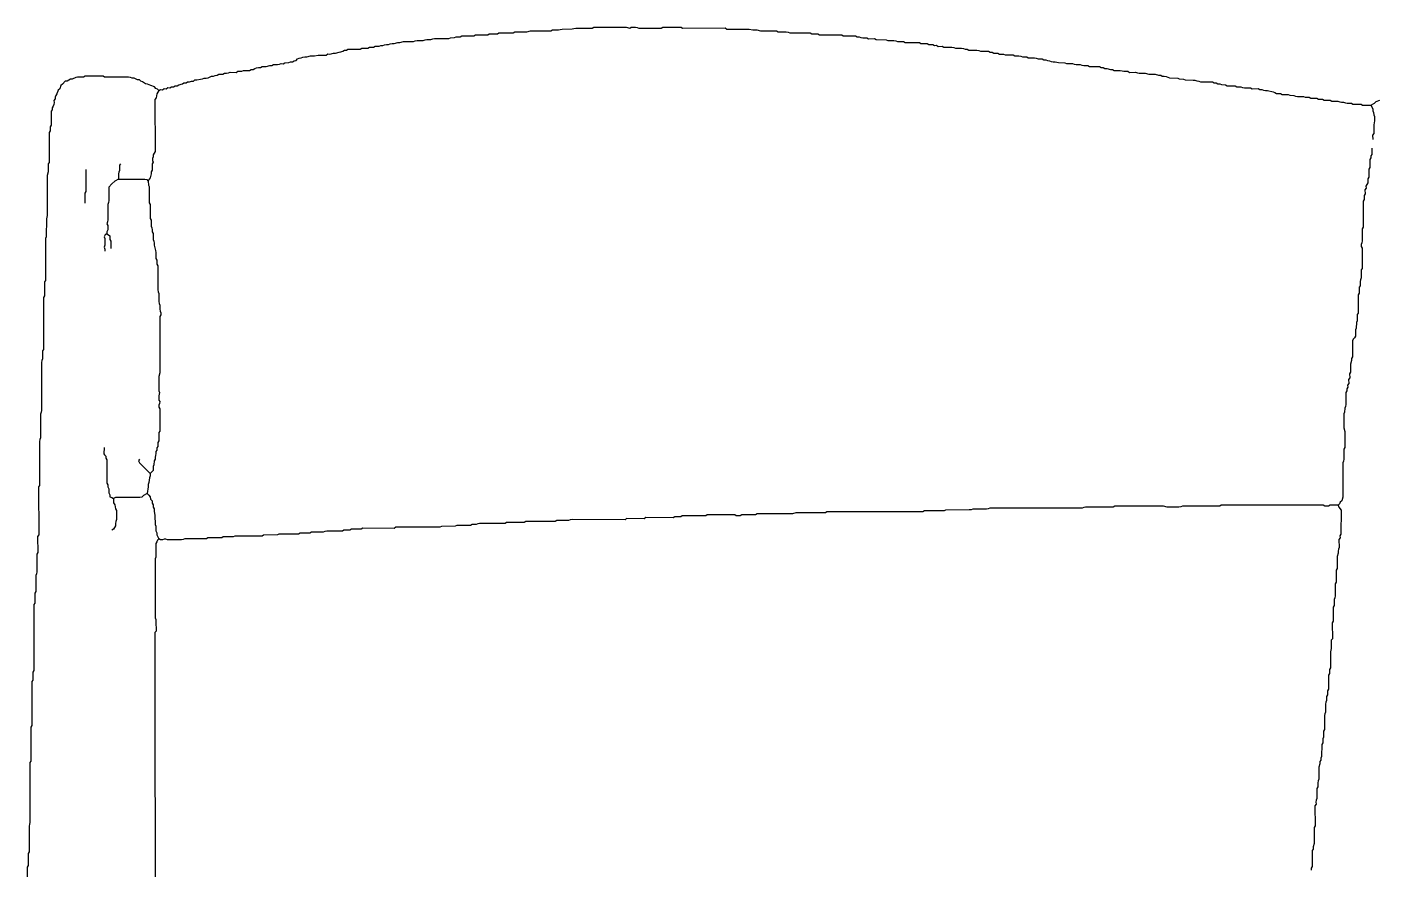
# Model space of a CAD drawing. Header units: metres. Extents: x 428 to 1567, y 158 to 1776.
# Drawn here: x 455 to 1158, y 1338 to 1776 of the extents above; entities that cross this region are included whole.
import ezdxf

# ---------------------------------------------------------------- set-up
doc = ezdxf.new("R2010")
doc.units = ezdxf.units.M

msp = doc.modelspace()

# ---------------------------------------------------------------- linework, layer by layer
at = {"layer": 'IA_HED'}
for points in [[(523.5, 1743), (524.34, 1743.5), (525.41, 1743.47), (526.23, 1744.03), (527.3, 1743.97), (528.12, 1744.53), (529.2, 1744.48), (530.03, 1745.01), (531.09, 1744.99), (531.94, 1745.46), (532.98, 1745.49), (533.81, 1746.03), (535.73, 1746.46), (536.55, 1747.02), (537.62, 1746.99), (538.46, 1747.48), (539.51, 1747.5), (540.39, 1747.91), (541.42, 1747.97), (542.24, 1748.53), (543.29, 1748.51), (545.2, 1749), (546.18, 1749.16), (547.09, 1749.49), (548.14, 1749.5), (549.15, 1749.61), (550.91, 1750.44), (551.93, 1750.5), (552.84, 1750.86), (553.84, 1750.96), (554.66, 1751.53), (556.79, 1751.47), (557.61, 1752.03), (558.67, 1752.01), (559.66, 1752.14), (560.57, 1752.49), (563.73, 1752.47), (564.56, 1753.02), (565.61, 1753.01), (566.63, 1753.1), (567.51, 1753.5), (570.67, 1753.48), (571.51, 1754), (572.55, 1754.03), (573.4, 1754.52), (574.32, 1754.84), (575.3, 1754.99), (576.36, 1754.97), (577.18, 1755.53), (579.29, 1755.51), (581.2, 1755.99), (582.26, 1755.97), (583.08, 1756.52), (585.19, 1756.51), (586.18, 1756.66), (587.09, 1756.99), (588.15, 1756.98), (588.99, 1757.49), (591.07, 1757.54), (591.93, 1758.01), (592.98, 1757.99), (593.81, 1758.53), (594.79, 1758.71), (595.51, 1759.5), (596.39, 1759.92), (597.41, 1760), (598.32, 1760.34), (599.31, 1760.49), (600.35, 1760.51), (602.25, 1760.99), (604.35, 1761.01), (606.25, 1761.49), (610.46, 1761.49), (611.29, 1762.03), (612.35, 1762.01), (614.25, 1762.49), (615.29, 1762.51), (617.19, 1763), (618.18, 1763.15), (619.1, 1763.48), (619.95, 1763.97), (620.99, 1763.99), (621.82, 1764.52), (627.08, 1764.5), (628.1, 1764.57), (628.98, 1765), (632.14, 1764.98), (632.98, 1765.49), (635.06, 1765.54), (635.92, 1766.01), (638.03, 1766), (638.9, 1766.43), (639.92, 1766.5), (640.83, 1766.85), (641.82, 1766.99), (642.87, 1767.01), (643.79, 1767.31), (644.77, 1767.49), (645.81, 1767.51), (647.72, 1767.99), (648.76, 1768.01), (650.66, 1768.49), (655.91, 1768.51), (656.82, 1768.85), (657.81, 1768.99), (660.96, 1769), (661.86, 1769.39), (662.86, 1769.5), (664.96, 1769.5), (665.86, 1769.88), (666.86, 1769.99), (673.16, 1770.01), (674.16, 1770.14), (675.06, 1770.49), (677.13, 1770.59), (678.01, 1771), (680.12, 1770.99), (680.96, 1771.48), (687.28, 1771.47), (688.1, 1772.03), (694.43, 1771.98), (695.25, 1772.53), (699.47, 1772.49), (700.3, 1773.03), (706.62, 1773), (707.63, 1773.1), (708.51, 1773.5), (714.82, 1773.51), (716.72, 1773.99), (727.24, 1773.97), (728.06, 1774.52), (731.22, 1774.51), (732.2, 1774.69), (733.13, 1774.99), (738.38, 1775.01), (739.3, 1775.32), (740.28, 1775.49), (748.7, 1775.48), (749.53, 1776.01), (766.35, 1775.99), (768.26, 1775.48), (769.08, 1776.03), (771.19, 1775.99), (772.18, 1775.84), (773.09, 1775.51), (784.66, 1775.48), (785.5, 1776), (794.96, 1776.01), (795.79, 1775.47), (817.89, 1775.53), (818.71, 1774.97), (830.29, 1774.99), (832.19, 1774.51), (834.28, 1774.49), (836.19, 1774.01), (844.6, 1774.01), (845.45, 1773.53), (849.64, 1773.49), (850.65, 1773.38), (851.54, 1773), (862.04, 1772.98), (862.89, 1772.49), (866.04, 1772.48), (866.89, 1771.99), (878.46, 1772.01), (879.29, 1771.47), (885.62, 1771.51), (886.46, 1771.02), (887.51, 1771), (888.38, 1770.59), (889.4, 1770.5), (891.5, 1770.5), (892.34, 1769.98), (895.5, 1770), (896.34, 1769.48), (901.58, 1769.45), (902.44, 1768.99), (905.6, 1769), (906.62, 1768.91), (907.5, 1768.5), (910.66, 1768.52), (911.49, 1768), (918.87, 1768.03), (919.68, 1767.47), (922.86, 1767.53), (923.68, 1766.97), (925.81, 1767.03), (926.63, 1766.47), (927.7, 1766.52), (928.53, 1765.99), (930.65, 1766.02), (931.49, 1765.51), (935.69, 1765.49), (936.68, 1765.35), (937.59, 1765.01), (940.74, 1764.99), (941.71, 1764.8), (942.64, 1764.51), (943.7, 1764.53), (944.53, 1763.99), (948.73, 1763.99), (949.71, 1763.81), (950.63, 1763.51), (954.85, 1763.53), (955.67, 1762.97), (956.74, 1763.03), (957.57, 1762.48), (959.69, 1762.52), (960.52, 1761.99), (962.6, 1761.93), (963.47, 1761.5), (967.68, 1761.52), (968.52, 1760.99), (970.62, 1761), (971.63, 1760.9), (972.52, 1760.5), (974.63, 1760.52), (975.47, 1760.02), (978.62, 1760), (979.63, 1759.9), (980.51, 1759.5), (982.62, 1759.52), (983.47, 1759.02), (984.51, 1759), (985.39, 1758.58), (986.41, 1758.5), (987.32, 1758.16), (988.31, 1758.01), (989.35, 1757.99), (991.25, 1757.51), (994.4, 1757.49), (995.32, 1757.16), (996.3, 1757.01), (998.4, 1756.99), (999.31, 1756.67), (1000.3, 1756.51), (1002.4, 1756.49), (1003.31, 1756.17), (1004.3, 1756.01), (1006.41, 1756.03), (1007.23, 1755.47), (1012.5, 1755.5), (1013.33, 1754.98), (1014.4, 1755.03), (1015.22, 1754.47), (1016.29, 1754.49), (1018.19, 1754.01), (1019.25, 1754.03), (1020.07, 1753.48), (1023.23, 1753.49), (1024.21, 1753.31), (1025.13, 1753.01), (1027.24, 1753.03), (1028.07, 1752.48), (1031.23, 1752.49), (1032.2, 1752.31), (1033.13, 1752.01), (1036.28, 1751.99), (1038.18, 1751.51), (1041.33, 1751.49), (1043.23, 1751.01), (1044.29, 1751.03), (1045.11, 1750.47), (1046.17, 1750.49), (1047.17, 1750.36), (1048.07, 1750.01), (1048.93, 1749.54), (1053.12, 1749.52), (1053.97, 1749.02), (1056.07, 1749.01), (1056.93, 1748.55), (1061.11, 1748.5), (1062.12, 1748.4), (1063.01, 1748), (1064.05, 1747.97), (1064.9, 1747.49), (1071.22, 1747.53), (1072.05, 1746.98), (1073.11, 1747.01), (1073.96, 1746.52), (1075, 1746.5), (1075.88, 1746.09), (1077.96, 1746.02), (1078.78, 1745.47), (1083, 1745.5), (1083.83, 1744.98), (1085.94, 1745), (1086.84, 1744.63), (1087.84, 1744.51), (1091, 1744.5), (1091.83, 1743.98), (1094.99, 1744), (1095.83, 1743.48), (1096.89, 1743.49), (1097.81, 1743.18), (1098.79, 1743.01), (1099.83, 1742.99), (1102.71, 1742.31), (1103.64, 1742.03), (1104.48, 1741.51), (1106.56, 1741.46), (1107.41, 1740.99), (1110.58, 1741.01), (1111.43, 1740.54), (1113.52, 1740.5), (1114.39, 1740.08), (1115.42, 1740), (1118.57, 1740.01), (1119.43, 1739.54), (1121.52, 1739.5), (1122.39, 1739.08), (1125.51, 1739), (1126.39, 1738.58), (1128.47, 1738.51), (1129.29, 1737.97), (1132.46, 1738.01), (1133.29, 1737.47), (1136.45, 1737.5), (1137.35, 1737.12), (1138.35, 1737), (1139.4, 1736.99), (1140.32, 1736.66), (1141.3, 1736.51), (1143.41, 1736.53), (1144.23, 1735.97), (1148.46, 1736.02), (1149.28, 1735.47), (1153.5, 1735.5)], [(523.5, 1743), (522.79, 1743.8), (521.86, 1744.05), (521.18, 1744.92), (519.38, 1745.57), (517.65, 1746.38), (516.64, 1746.46), (515, 1747.5), (514.1, 1747.84), (513.35, 1748.53), (512.35, 1748.62), (510.61, 1749.42), (509.61, 1749.5), (508.7, 1749.81), (507.74, 1749.99), (495.29, 1749.97), (494.48, 1750.51), (485.13, 1750.53), (484.33, 1749.97), (481.21, 1749.99), (480.27, 1749.76), (478.51, 1749), (477.48, 1748.99), (475.83, 1747.96), (474.83, 1747.89), (473.39, 1746.38), (472.58, 1745.67), (471.95, 1743.86), (471.08, 1743.19), (470.53, 1741.34), (470.01, 1740.52), (469.63, 1739.64), (469.54, 1738.64), (468.97, 1737.84), (468.99, 1736.8), (468.85, 1735.82), (468.51, 1734.92), (468.05, 1734.08), (468.02, 1733.05), (467.47, 1732.24), (467.49, 1724.98), (466.98, 1724.15), (467.02, 1722.06), (466.47, 1721.26), (466.53, 1705.68), (465.97, 1704.88), (465.99, 1700.73), (465.51, 1698.85), (465.49, 1678.13), (465.2, 1677.21), (465.01, 1676.26), (464.97, 1666.95), (464.49, 1666.11), (464.52, 1644.33), (464, 1643.51), (464.03, 1636.24), (463.48, 1635.43), (463.49, 1608.48), (462.98, 1607.65), (463, 1603.5), (462.6, 1602.63), (462.5, 1601.63), (462.49, 1576.76), (462.31, 1575.8), (462.01, 1574.89), (462.01, 1562.45), (461.57, 1561.6), (461.5, 1560.59), (461.53, 1537.77), (460.99, 1536.96), (461.02, 1512.07), (460.47, 1511.26), (460.5, 1502.96), (460.07, 1502.1), (460, 1501.09), (459.99, 1492.8), (459.85, 1491.83), (459.51, 1490.93), (459.53, 1482.63), (458.97, 1481.83), (459.03, 1476.62), (458.47, 1475.82), (458.53, 1441.59), (457.97, 1440.78), (458.03, 1436.61), (457.47, 1435.81), (457.5, 1412.99), (456.98, 1412.17), (457.01, 1394.54), (456.47, 1393.72), (456.49, 1362.62), (456.19, 1361.71), (456.01, 1360.75), (456.03, 1347.27), (455.48, 1346.46), (455.53, 1340.22), (454.97, 1339.41), (454.99, 1329.03)], [(523.5, 1743), (523.03, 1742.11), (522.46, 1741.27), (522.04, 1739.29), (521.48, 1738.44), (521.51, 1711.42), (521.04, 1710.53), (520.48, 1709.68), (520.49, 1708.6), (520.15, 1707.67), (520.27, 1706.74), (520.52, 1705.75), (519.97, 1704.91), (520.03, 1701.64), (519.47, 1700.79), (519.49, 1699.7), (519.04, 1697.73), (518.47, 1696.89), (518, 1696)], [(1153.5, 1735.5), (1155.44, 1736.49), (1156.23, 1737.33), (1158.18, 1738.09)], [(1153.5, 1735.5), (1154.5, 1733.57), (1154.53, 1732.46), (1155, 1731.53), (1155.05, 1730.42), (1155.5, 1729.48), (1155.49, 1727.23), (1155.01, 1725.18), (1155.03, 1720.66), (1154.47, 1719.77), (1154.5, 1717.5)], [(1154, 1713), (1154.02, 1709.85), (1153.51, 1709.02), (1153.5, 1707.97), (1153.08, 1707.1), (1152.98, 1702.96), (1152.49, 1702.12), (1152.51, 1697.92), (1152.04, 1697.07), (1152, 1694.99), (1150.97, 1693.33), (1151.03, 1692.26), (1150.48, 1691.44), (1150.52, 1689.33), (1150, 1688.5), (1150.01, 1686.4), (1149.53, 1685.55), (1149.48, 1671.97), (1148.98, 1671.13), (1148.99, 1664.85), (1148.88, 1663.85), (1148.5, 1662.96), (1148.49, 1661.91), (1148.96, 1661.06), (1149.03, 1650.6), (1148.47, 1649.78), (1148.49, 1645.59), (1148.16, 1644.68), (1148.01, 1643.7), (1148.03, 1641.6), (1147.47, 1640.78), (1147.53, 1637.62), (1146.97, 1636.8), (1147.02, 1627.37), (1146.51, 1626.53), (1146.51, 1623.39), (1146.03, 1622.54), (1145.96, 1619.43), (1145.49, 1618.58), (1145.51, 1615.44), (1145.08, 1614.57), (1144.3, 1613.84), (1144, 1612.92), (1144.02, 1604.54), (1143.47, 1603.72), (1143.49, 1602.67), (1143.01, 1600.77), (1143.03, 1596.58), (1142.47, 1595.77), (1142.53, 1593.65), (1141.97, 1592.83), (1142.03, 1590.72), (1141.47, 1589.9), (1141.52, 1588.84), (1141, 1588), (1141, 1586.96), (1140.56, 1586.09), (1140.49, 1579.84), (1140.37, 1578.85), (1140, 1577.95), (1139.92, 1575.89), (1139.5, 1575.02), (1139.51, 1567.7), (1139.99, 1565.81), (1139.97, 1557.45), (1139.49, 1556.61), (1139.5, 1551.37), (1139.4, 1550.37), (1139, 1549.48), (1138.99, 1531.7), (1138.43, 1529.84), (1137.56, 1529.15), (1137.31, 1528.21), (1136.5, 1527.5)], [(485.5, 1702), (485.51, 1690.54), (484.97, 1689.72), (485, 1684.5)], [(503.5, 1705), (502.99, 1704.28), (503, 1701.47), (502.65, 1700.68), (502.51, 1699.8), (502.5, 1697)], [(502.5, 1697), (500.63, 1696), (498.98, 1694.48), (497.48, 1692.81), (497.5, 1685.95), (497.38, 1684.85), (497.01, 1683.87), (497, 1675.88), (496.82, 1674.8), (496.48, 1673.78), (497.03, 1672.87), (497.02, 1670.57), (496.47, 1669.66), (496.5, 1668.5)], [(502.5, 1697), (516.14, 1697), (517.22, 1696.86), (518, 1696)], [(518, 1696), (518.05, 1693.92), (518.51, 1693.07), (518.47, 1684.67), (519.03, 1683.85), (519, 1676.51), (519.52, 1675.68), (519.5, 1672.52), (519.89, 1671.64), (519.99, 1670.63), (519.98, 1669.58), (520.53, 1668.76), (520.51, 1665.61), (520.83, 1664.69), (520.99, 1663.71), (521.01, 1662.67), (521.68, 1659.8), (521.99, 1658.89), (521.97, 1655.73), (522.53, 1654.92), (522.48, 1652.8), (523.01, 1651.97), (523, 1639.4), (523.09, 1638.38), (523.5, 1637.51), (523.51, 1633.32), (523.65, 1632.33), (523.99, 1631.43), (524.01, 1629.33), (524.13, 1628.34), (524.5, 1627.44), (524.51, 1626.39), (524.03, 1625.55), (523.99, 1596.22), (523.51, 1594.33), (523.5, 1586.99), (523.9, 1586.12), (523.51, 1584.26), (523.47, 1582.16), (524.03, 1581.35), (523.87, 1580.34), (523.5, 1579.44), (523.49, 1578.39), (523.98, 1577.54), (524.01, 1566.02), (523.48, 1565.2), (523.5, 1561), (522.98, 1560.16), (523.02, 1558.05), (522.47, 1557.23), (522.53, 1556.16), (521.97, 1555.34), (521.99, 1554.29), (521.83, 1553.31), (521.51, 1552.39), (521.52, 1551.34), (521, 1550.51), (520.96, 1548.43), (520.49, 1547.57), (520.49, 1545.48), (519, 1544)], [(496.5, 1668.5), (495.51, 1667.95), (495, 1667), (495.48, 1666.04), (495.49, 1662.57), (495.07, 1661.59), (495.41, 1660.62), (495.5, 1659.5)], [(496.5, 1668.5), (497.32, 1668.09), (498.01, 1667.43), (497.99, 1665.53), (498.53, 1664.81), (498.5, 1661)], [(495, 1557.5), (494.98, 1554.21), (495.17, 1553.75), (495.65, 1553.4), (496, 1553)], [(496, 1553), (495.99, 1551.9), (496.5, 1551.01), (496.53, 1538.95), (497, 1538.05), (497.02, 1536.96), (497.51, 1536.06), (497.48, 1533.85), (498.01, 1532.97), (498.05, 1531.88), (499.02, 1531.5), (500, 1531)], [(513.5, 1551.5), (513, 1550.58), (513.37, 1549.6), (519, 1544)], [(519, 1544), (518.99, 1542.77), (518.65, 1541.67), (518.35, 1539.33), (518.01, 1538.23), (518, 1537), (517.85, 1535.83), (517.51, 1534.73), (517.5, 1533.5)], [(517.5, 1533.5), (515.52, 1532.5), (514.72, 1531.64), (513.63, 1531.5), (500.94, 1531.5), (500, 1531)], [(517.5, 1533.5), (518.32, 1532.66), (519.03, 1531.78), (519.24, 1530.69), (520.02, 1529.84), (519.97, 1528.64), (520.52, 1527.69), (520.5, 1526.5), (521, 1525.53), (521, 1524.36), (521.49, 1522.21), (521.5, 1517.5), (521.99, 1516.52), (522.01, 1514.18), (522.37, 1513.15), (522.49, 1512.02), (523.5, 1510)], [(500, 1531), (499.97, 1528.68), (500.54, 1527.76), (500.96, 1525.63), (501.53, 1524.71), (501.49, 1520.09), (501.08, 1519.11), (501, 1517.99), (501.02, 1516.83), (499.96, 1514.96), (499, 1514.5)], [(1136.5, 1527.5), (1132.42, 1527.51), (1131.59, 1527.06), (1129.56, 1526.98), (1128.77, 1527.53), (1075.76, 1527.53), (1074.96, 1526.99), (1055.6, 1526.99), (1054.71, 1526.69), (1053.76, 1526.51), (1052.75, 1526.5), (1047.65, 1526.51), (1045.82, 1526.99), (1021.36, 1527), (1020.38, 1526.91), (1019.53, 1526.5), (1005.27, 1526.49), (1004.31, 1526.33), (1003.43, 1526.01), (955.54, 1526), (954.67, 1525.64), (953.7, 1525.51), (946.58, 1525.49), (945.69, 1525.17), (944.74, 1525.01), (932.51, 1525), (931.65, 1524.62), (930.68, 1524.51), (921.51, 1524.5), (920.71, 1523.97), (870.75, 1524.03), (869.96, 1523.48), (854.67, 1523.49), (852.83, 1523.01), (834.49, 1523), (833.69, 1522.48), (826.54, 1522.52), (825.75, 1521.97), (823.68, 1521.97), (822.9, 1522.53), (808.61, 1522.53), (807.82, 1521.97), (795.57, 1522.02), (794.78, 1521.47), (791.7, 1521.53), (790.91, 1520.97), (776.62, 1521.03), (775.83, 1520.47), (766.63, 1520.53), (765.85, 1519.97), (738.32, 1519.99), (737.35, 1519.88), (736.49, 1519.5), (730.37, 1519.52), (729.55, 1519.03), (714.27, 1519.03), (713.47, 1518.49), (704.28, 1518.53), (703.49, 1517.99), (690.24, 1517.99), (689.29, 1517.81), (688.4, 1517.51), (686.4, 1517.43), (685.56, 1516.99), (678.42, 1517.01), (677.58, 1516.56), (670.47, 1516.5), (669.62, 1516.09), (668.64, 1516.01), (652.34, 1516.01), (650.67, 1516.16), (649.69, 1516.01), (646.63, 1516.03), (645.84, 1515.47), (629.52, 1515.51), (628.72, 1514.97), (623.6, 1515.03), (622.82, 1514.47), (619.73, 1514.53), (618.94, 1513.98), (610.78, 1513.99), (609.82, 1513.85), (608.95, 1513.5), (603.86, 1513.49), (602.87, 1513.41), (602.02, 1513), (596.94, 1512.97), (596.12, 1512.48), (585.92, 1512.51), (585.09, 1512.06), (577.98, 1511.99), (577.18, 1511.48), (562.92, 1511.45), (562.09, 1510.99), (557, 1511), (556.19, 1510.48), (549.04, 1510.52), (548.25, 1509.97), (537.03, 1510), (536.16, 1509.63), (535.19, 1509.51), (528.07, 1509.5), (527.19, 1509.82), (526.3, 1509.81), (525.42, 1509.51), (524.4, 1509.51), (523.5, 1510)], [(1136.5, 1527.5), (1136.92, 1526.55), (1138.03, 1524.92), (1137.96, 1512.44), (1137.49, 1511.59), (1137.52, 1510.54), (1136.97, 1509.73), (1137, 1505.56), (1136.64, 1504.66), (1136.51, 1503.68), (1136.49, 1502.64), (1136.01, 1500.76), (1136.01, 1494.52), (1135.48, 1493.7), (1135.51, 1487.44), (1135.06, 1486.59), (1135, 1480.37), (1134.9, 1479.37), (1134.5, 1478.49), (1134.52, 1475.36), (1134.02, 1474.53), (1134.03, 1467.24), (1133.48, 1466.43), (1133.53, 1458.08), (1132.97, 1457.28), (1132.99, 1453.1), (1132.68, 1452.19), (1132.51, 1451.22), (1132.51, 1442.9), (1132.03, 1442.05), (1132, 1439.99), (1131.59, 1439.12), (1131.5, 1438.11), (1131.52, 1431.86), (1131.02, 1431.03), (1131.01, 1428.95), (1130.56, 1428.09), (1130.5, 1426.04), (1130.13, 1425.15), (1130.01, 1424.16), (1130, 1420), (1129.6, 1419.13), (1129.5, 1418.13), (1129.52, 1410.84), (1129, 1410.01), (1128.94, 1406.91), (1128.49, 1406.06), (1128.49, 1403.98), (1127.98, 1403.15), (1127.95, 1396.92), (1127.49, 1396.07), (1127.51, 1395.02), (1126.97, 1394.2), (1126.99, 1393.15), (1126.51, 1391.27), (1126.5, 1385.03), (1126.12, 1384.15), (1126.01, 1383.16), (1126.02, 1381.07), (1125.47, 1380.26), (1125.5, 1375.04), (1125.13, 1374.15), (1125.01, 1373.16), (1125.03, 1372.11), (1124.47, 1371.31), (1124.51, 1360.88), (1124.02, 1360.04), (1123.99, 1351.73), (1123.51, 1349.85), (1123.53, 1348.8), (1122.99, 1347.98), (1123.03, 1339.64), (1122.47, 1338.83), (1122.53, 1337.77)], [(523.5, 1510), (522.71, 1509.31), (522.44, 1508.4), (521.99, 1507.57), (522.01, 1500.42), (521.56, 1499.59), (521.5, 1498.59), (521.5, 1469.03), (521.87, 1468.16), (521.99, 1467.19), (522.03, 1462.08), (521.47, 1461.3), (521.5, 1289.99)]]:
    msp.add_lwpolyline(points, dxfattribs=at)

doc.saveas('drawing.dxf')
